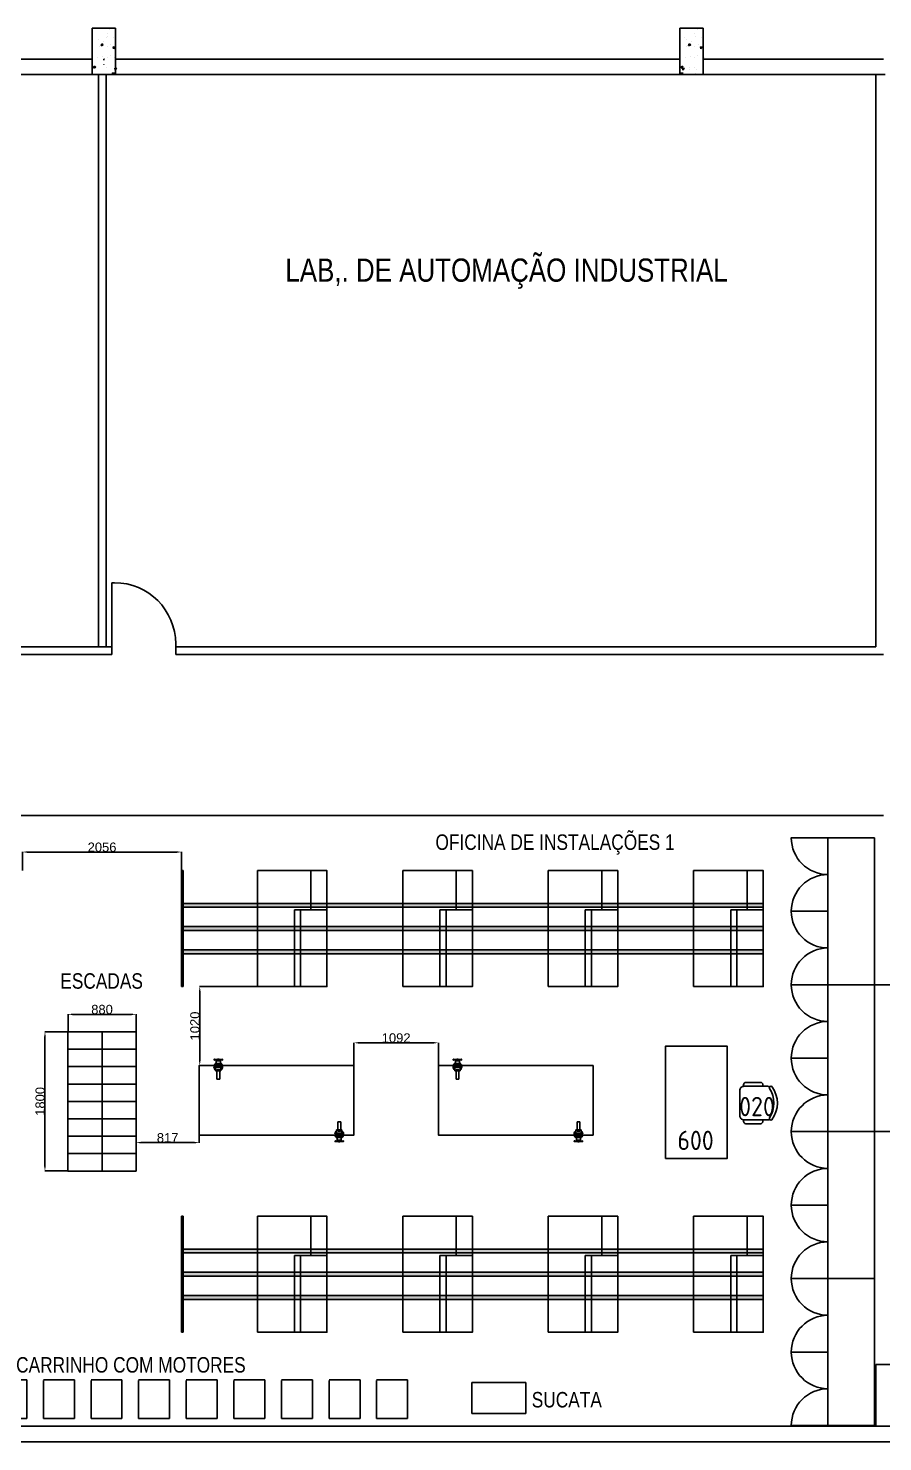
# Model space of a CAD drawing. Header units: millimetres. Extents: x 18768 to 1484868, y -11027 to 520152.
# Drawn here: x 683458 to 694504, y 148345 to 166625 of the extents above; entities that cross this region are included whole.
import ezdxf
from ezdxf.enums import TextEntityAlignment as Align

# ---------------------------------------------------------------- set-up
doc = ezdxf.new("R2010")
doc.units = ezdxf.units.MM
for name, color, linetype in [('4-MOBILIA', 4, 'Continuous'), ('A Construir', 1, 'Continuous'), ('L025-CONTORNO', 7, 'Continuous'), ('L025-TEXTO', 7, 'Continuous'), ('L035-ARRANJO-ADQUIRIR', 102, 'Continuous'), ('L035-TEXTO', 40, 'Continuous'), ('PAREDES', 7, 'Continuous')]:
    doc.layers.add(name, color=color, linetype=linetype)
doc.styles.add('ISO-CP--25', font='isocp.shx', dxfattribs={"height": 250})
doc.styles.get("Standard").update_dxf_attribs({"font": 'arial.ttf'})
doc.dimstyles.new('ISO-25', dxfattribs={"dimtxt": 2.5, "dimasz": 2.5, "dimexe": 1.25, "dimexo": 0.625, "dimtad": 1, "dimtxsty": 'Standard', "dimcen": 2.5, "dimadec": 0, "dimazin": 0, "dimtfac": 1, "dimtmove": 0, "dimatfit": 3, "dimfxl": 1, "dimarcsym": 0})

# ---------------------------------------------------------------- blocks, each defined once
blk = doc.blocks.new('*D192')
at = {"color": 0, "lineweight": -2, "transparency": 16777216}
for p, q in [((683384, 155732), (683384, 155973)), ((683444, 155971), (685380, 155971)), ((685440, 155732), (685440, 155973))]:
    blk.add_line(p, q, dxfattribs=at)
at = {"color": 0, "lineweight": 15, "transparency": 16777216}
for points in [[(683444, 155981), (683444, 155961), (683384, 155971)], [(685380, 155981), (685380, 155961), (685440, 155971)]]:
    blk.add_solid(points, dxfattribs=at)
at = {"layer": 'DEFPOINTS', "color": 0, "lineweight": 15, "transparency": 16777216}
for p in [(685440, 155971), (683384, 155731), (685440, 155731)]:
    blk.add_point(p, dxfattribs=at)
at = {"color": 0, "transparency": 16777216, "insert": (684412, 156033), "char_height": 120, "attachment_point": 5}
blk.add_mtext('2056', dxfattribs=at)
blk = doc.blocks.new('*D189')
at = {"color": 0, "lineweight": -2, "transparency": 16777216}
for p, q in [((687668, 153212), (687668, 153505)), ((687728, 153504), (688700, 153504)), ((688760, 153212), (688760, 153505))]:
    blk.add_line(p, q, dxfattribs=at)
at = {"color": 0, "lineweight": 15, "transparency": 16777216}
for points in [[(687728, 153514), (687728, 153494), (687668, 153504)], [(688700, 153514), (688700, 153494), (688760, 153504)]]:
    blk.add_solid(points, dxfattribs=at)
at = {"layer": 'DEFPOINTS', "color": 0, "lineweight": 15, "transparency": 16777216}
for p in [(688760, 153504), (687668, 153211), (688760, 153211)]:
    blk.add_point(p, dxfattribs=at)
at = {"color": 0, "transparency": 16777216, "insert": (688214, 153566), "char_height": 120, "attachment_point": 5}
blk.add_mtext('1092', dxfattribs=at)
blk = doc.blocks.new('*D193')
at = {"color": 0, "lineweight": -2, "transparency": 16777216}
for p, q in [((686869, 154231), (685674, 154231)), ((685675, 153271), (685675, 154171)), ((685669, 153211), (685676, 153211))]:
    blk.add_line(p, q, dxfattribs=at)
at = {"color": 0, "lineweight": 15, "transparency": 16777216}
for points in [[(685665, 154171), (685685, 154171), (685675, 154231)], [(685665, 153271), (685685, 153271), (685675, 153211)]]:
    blk.add_solid(points, dxfattribs=at)
at = {"layer": 'DEFPOINTS', "color": 0, "lineweight": 15, "transparency": 16777216}
for p in [(685675, 154231), (686870, 154231), (685668, 153211)]:
    blk.add_point(p, dxfattribs=at)
at = {"color": 0, "transparency": 16777216, "insert": (685613, 153721), "char_height": 120, "attachment_point": 5, "rotation": 90}
blk.add_mtext('1020', dxfattribs=at)
blk = doc.blocks.new('*D194')
at = {"color": 0, "lineweight": -2, "transparency": 16777216}
for p, q in [((684852, 152295), (684852, 152212)), ((685668, 152311), (685668, 152212)), ((685608, 152213), (684912, 152213))]:
    blk.add_line(p, q, dxfattribs=at)
at = {"color": 0, "lineweight": 15, "transparency": 16777216}
for points in [[(684912, 152223), (684912, 152203), (684852, 152213)], [(685608, 152223), (685608, 152203), (685668, 152213)]]:
    blk.add_solid(points, dxfattribs=at)
at = {"layer": 'DEFPOINTS', "color": 0, "lineweight": 15, "transparency": 16777216}
for p in [(684852, 152296), (685668, 152311), (684852, 152213)]:
    blk.add_point(p, dxfattribs=at)
at = {"color": 0, "transparency": 16777216, "insert": (685260, 152275), "char_height": 120, "attachment_point": 5}
blk.add_mtext('817', dxfattribs=at)
blk = doc.blocks.new('*D195')
at = {"color": 0, "lineweight": -2, "transparency": 16777216}
for p, q in [((683972, 153646), (683972, 153873)), ((684032, 153872), (684792, 153872)), ((684852, 153646), (684852, 153873))]:
    blk.add_line(p, q, dxfattribs=at)
at = {"color": 0, "lineweight": 15, "transparency": 16777216}
for points in [[(684032, 153882), (684032, 153862), (683972, 153872)], [(684792, 153882), (684792, 153862), (684852, 153872)]]:
    blk.add_solid(points, dxfattribs=at)
at = {"layer": 'DEFPOINTS', "color": 0, "lineweight": 15, "transparency": 16777216}
for p in [(684852, 153872), (683972, 153646), (684852, 153646)]:
    blk.add_point(p, dxfattribs=at)
at = {"color": 0, "transparency": 16777216, "insert": (684412, 153934), "char_height": 120, "attachment_point": 5}
blk.add_mtext('880', dxfattribs=at)
blk = doc.blocks.new('*D196')
at = {"color": 0, "lineweight": -2, "transparency": 16777216}
for p, q in [((683971, 153646), (683673, 153646)), ((683674, 153586), (683674, 151906)), ((683971, 151846), (683673, 151846))]:
    blk.add_line(p, q, dxfattribs=at)
at = {"color": 0, "lineweight": 15, "transparency": 16777216}
for points in [[(683664, 153586), (683684, 153586), (683674, 153646)], [(683664, 151906), (683684, 151906), (683674, 151846)]]:
    blk.add_solid(points, dxfattribs=at)
at = {"layer": 'DEFPOINTS', "color": 0, "lineweight": 15, "transparency": 16777216}
for p in [(683972, 153646), (683674, 151846), (683972, 151846)]:
    blk.add_point(p, dxfattribs=at)
at = {"color": 0, "transparency": 16777216, "insert": (683612, 152746), "char_height": 120, "attachment_point": 5, "rotation": 90}
blk.add_mtext('1800', dxfattribs=at)
blk = doc.blocks.new('*U186')
for p, q in [((-200, 250), (200, 250)), ((-200, -250), (-200, 242)), ((200, 250), (200, -250)), ((200, -250), (-200, -250))]:
    blk.add_line(p, q)
blk = doc.blocks.new('*U187')
at = {"color": 0, "linetype": 'ByBlock', "lineweight": -2, "transparency": 16777216}
for p in [(-8000, 0), (-7385, 0), (-6769, 0), (-6154, 0), (-5538, 0), (-4923, 0), (-4308, 0), (-3692, 0), (-3077, 0), (-2462, 0), (-1846, 0), (-1231, 0), (-615, 0), (0, 0)]:
    blk.add_blockref('*U186', p, dxfattribs=at)
blk = doc.blocks.new('BL_SENAI_id9320210400')
at = {"layer": 'L035-ARRANJO-ADQUIRIR', "color": 0}
for points in [[(-690, 550, -0.290756), (-310, 550, 0.829608), (-284, 579, 0.333333), (-716, 579, 0.829608), (-690, 550)], [(-710, 550, 0.129448), (-717, 523), (-717, 219, 0.414214), (-663, 164), (-338, 164, 0.414214), (-284, 219), (-284, 525, 0.120944), (-290, 550)], [(-717, 464), (-737, 464, 0.414214), (-767, 434), (-767, 244, 0.414214), (-737, 214), (-717, 214)], [(-284, 214), (-264, 214, 0.414214), (-234, 244), (-234, 434, 0.414214), (-264, 464), (-284, 464)]]:
    blk.add_lwpolyline(points, format="xyb", dxfattribs=at)
at = {"layer": 'L025-TEXTO', "style": 'ISO-CP--25'}
blk.add_attdef('rmp_mt_codmaterial', (15, 15), '', height=40, dxfattribs=at)
at = {"layer": 'L025-TEXTO', "style": 'ISO-CP--25', "flags": 1}
for tag in ['rmp_mt_nomeunid', 'rmp_mt_potencia', 'rmp_mt_cod']:
    blk.add_attdef(tag, (15, 15), '', height=40, dxfattribs=at)
blk = doc.blocks.new('BL_SENAI_id9320220810')
at = {"layer": 'L025-CONTORNO', "color": 0}
blk.add_lwpolyline([(-688, 238), (112, 238), (112, 1688), (-688, 1688)], close=True, dxfattribs=at)
at = {"layer": 'L025-TEXTO', "style": 'ISO-CP--25'}
blk.add_attdef('rmp_mt_codmaterial', (15, 15), '', height=40, dxfattribs=at)
at = {"layer": 'L025-TEXTO', "style": 'ISO-CP--25', "flags": 1}
for tag in ['rmp_mt_nomeunid', 'rmp_mt_potencia', 'rmp_mt_cod']:
    blk.add_attdef(tag, (15, 15), '', height=40, dxfattribs=at)
blk = doc.blocks.new('*D197')
at = {"color": 0, "lineweight": -2, "transparency": 16777216}
for p, q in [((694397, 154255), (694754, 154255)), ((694752, 154195), (694752, 152415)), ((694397, 152355), (694754, 152355))]:
    blk.add_line(p, q, dxfattribs=at)
at = {"color": 0, "lineweight": 15, "transparency": 16777216}
for points in [[(694742, 154195), (694762, 154195), (694752, 154255)], [(694742, 152415), (694762, 152415), (694752, 152355)]]:
    blk.add_solid(points, dxfattribs=at)
at = {"layer": 'DEFPOINTS', "color": 0, "lineweight": 15, "transparency": 16777216}
for p in [(694397, 154255), (694397, 152355), (694752, 152355)]:
    blk.add_point(p, dxfattribs=at)
at = {"color": 0, "transparency": 16777216, "insert": (694691, 153305), "char_height": 120, "attachment_point": 5, "rotation": 90}
blk.add_mtext('1900', dxfattribs=at)

msp = doc.modelspace()

# ---------------------------------------------------------------- hatches: boundary and pattern name
at = {"true_color": 0xf4ee51}
h = msp.add_hatch(color=41, dxfattribs=at)
h.dxf.hatch_style = 1
h.paths.add_polyline_path([(686419.584, 155306.259), (685439.584, 155306.259), (685439.584, 155256.259), (686419.584, 155256.259)])
h.paths.add_polyline_path([(686899.449, 155306.259), (686419.584, 155306.259), (686419.584, 155256.259), (686899.449, 155256.259)])
h.paths.add_polyline_path([(686979.203, 155306.259), (686899.449, 155306.259), (686899.449, 155256.259), (686979.203, 155256.259)])
h.paths.add_polyline_path([(687319.584, 155306.259), (686979.203, 155306.259), (686979.203, 155256.259), (687319.584, 155256.259)])
h.paths.add_polyline_path([(688299.584, 155306.259), (687319.584, 155306.259), (687319.584, 155256.259), (688299.584, 155256.259)])
h.paths.add_polyline_path([(688779.449, 155306.259), (688299.584, 155306.259), (688299.584, 155256.259), (688779.449, 155256.259)])
h.paths.add_polyline_path([(688859.203, 155306.259), (688779.449, 155306.259), (688779.449, 155256.259), (688859.203, 155256.259)])
h.paths.add_polyline_path([(689199.584, 155306.259), (688859.203, 155306.259), (688859.203, 155256.259), (689199.584, 155256.259)])
h.paths.add_polyline_path([(690179.584, 155306.259), (689199.584, 155306.259), (689199.584, 155256.259), (690179.584, 155256.259)])
h.paths.add_polyline_path([(691079.584, 155306.259), (690179.584, 155306.259), (690179.584, 155256.259), (691079.584, 155256.259)])
h.paths.add_polyline_path([(692059.584, 155306.259), (691079.584, 155306.259), (691079.584, 155256.259), (692059.584, 155256.259)])
h.paths.add_polyline_path([(692539.449, 155306.259), (692059.584, 155306.259), (692059.584, 155256.259), (692539.449, 155256.259)])
h.paths.add_polyline_path([(692619.203, 155306.259), (692539.449, 155306.259), (692539.449, 155256.259), (692619.203, 155256.259)])
h.paths.add_polyline_path([(692959.584, 155306.259), (692619.203, 155306.259), (692619.203, 155256.259), (692959.584, 155256.259)])
h = msp.add_hatch(color=41, dxfattribs=at)
h.dxf.hatch_style = 1
h.paths.add_polyline_path([(686419.584, 155006.259), (685439.584, 155006.259), (685439.584, 154956.259), (686419.584, 154956.259)])
h.paths.add_polyline_path([(686899.449, 155006.259), (686419.584, 155006.259), (686419.584, 154956.259), (686899.449, 154956.259)])
h.paths.add_polyline_path([(686979.203, 155006.259), (686899.449, 155006.259), (686899.449, 154956.259), (686979.203, 154956.259)])
h.paths.add_polyline_path([(687319.584, 155006.259), (686979.203, 155006.259), (686979.203, 154956.259), (687319.584, 154956.259)])
h.paths.add_polyline_path([(688299.584, 155006.259), (687319.584, 155006.259), (687319.584, 154956.259), (688299.584, 154956.259)])
h.paths.add_polyline_path([(688779.449, 155006.259), (688299.584, 155006.259), (688299.584, 154956.259), (688779.449, 154956.259)])
h.paths.add_polyline_path([(688859.203, 155006.259), (688779.449, 155006.259), (688779.449, 154956.259), (688859.203, 154956.259)])
h.paths.add_polyline_path([(689199.584, 155006.259), (688859.203, 155006.259), (688859.203, 154956.259), (689199.584, 154956.259)])
h.paths.add_polyline_path([(690179.584, 155006.259), (689199.584, 155006.259), (689199.584, 154956.259), (690179.584, 154956.259)])
h.paths.add_polyline_path([(691079.584, 155006.259), (690179.584, 155006.259), (690179.584, 154956.259), (691079.584, 154956.259)])
h.paths.add_polyline_path([(692059.584, 155006.259), (691079.584, 155006.259), (691079.584, 154956.259), (692059.584, 154956.259)])
h.paths.add_polyline_path([(692539.449, 155006.259), (692059.584, 155006.259), (692059.584, 154956.259), (692539.449, 154956.259)])
h.paths.add_polyline_path([(692619.203, 155006.259), (692539.449, 155006.259), (692539.449, 154956.259), (692619.203, 154956.259)])
h.paths.add_polyline_path([(692959.584, 155006.259), (692619.203, 155006.259), (692619.203, 154956.259), (692959.584, 154956.259)])
h = msp.add_hatch(color=41, dxfattribs=at)
h.dxf.hatch_style = 1
h.paths.add_polyline_path([(686419.584, 154706.259), (685439.584, 154706.259), (685439.584, 154656.259), (686419.584, 154656.259)])
h.paths.add_polyline_path([(686899.449, 154706.259), (686419.584, 154706.259), (686419.584, 154656.259), (686899.449, 154656.259)])
h.paths.add_polyline_path([(686979.203, 154706.259), (686899.449, 154706.259), (686899.449, 154656.259), (686979.203, 154656.259)])
h.paths.add_polyline_path([(687319.584, 154706.259), (686979.203, 154706.259), (686979.203, 154656.259), (687319.584, 154656.259)])
h.paths.add_polyline_path([(688299.584, 154706.259), (687319.584, 154706.259), (687319.584, 154656.259), (688299.584, 154656.259)])
h.paths.add_polyline_path([(688779.449, 154706.259), (688299.584, 154706.259), (688299.584, 154656.259), (688779.449, 154656.259)])
h.paths.add_polyline_path([(688859.203, 154706.259), (688779.449, 154706.259), (688779.449, 154656.259), (688859.203, 154656.259)])
h.paths.add_polyline_path([(689199.584, 154706.259), (688859.203, 154706.259), (688859.203, 154656.259), (689199.584, 154656.259)])
h.paths.add_polyline_path([(690179.584, 154706.259), (689199.584, 154706.259), (689199.584, 154656.259), (690179.584, 154656.259)])
h.paths.add_polyline_path([(691079.584, 154706.259), (690179.584, 154706.259), (690179.584, 154656.259), (691079.584, 154656.259)])
h.paths.add_polyline_path([(692059.584, 154706.259), (691079.584, 154706.259), (691079.584, 154656.259), (692059.584, 154656.259)])
h.paths.add_polyline_path([(692539.449, 154706.259), (692059.584, 154706.259), (692059.584, 154656.259), (692539.449, 154656.259)])
h.paths.add_polyline_path([(692619.203, 154706.259), (692539.449, 154706.259), (692539.449, 154656.259), (692619.203, 154656.259)])
h.paths.add_polyline_path([(692959.584, 154706.259), (692619.203, 154706.259), (692619.203, 154656.259), (692959.584, 154656.259)])
h = msp.add_hatch(color=41, dxfattribs=at)
h.dxf.hatch_style = 1
h.paths.add_polyline_path([(686419.584, 150835.481), (685439.584, 150835.481), (685439.584, 150785.481), (686419.584, 150785.481)])
h.paths.add_polyline_path([(686899.449, 150835.481), (686419.584, 150835.481), (686419.584, 150785.481), (686899.449, 150785.481)])
h.paths.add_polyline_path([(686979.203, 150835.481), (686899.449, 150835.481), (686899.449, 150785.481), (686979.203, 150785.481)])
h.paths.add_polyline_path([(687319.584, 150835.481), (686979.203, 150835.481), (686979.203, 150785.481), (687319.584, 150785.481)])
h.paths.add_polyline_path([(688299.584, 150835.481), (687319.584, 150835.481), (687319.584, 150785.481), (688299.584, 150785.481)])
h.paths.add_polyline_path([(688779.449, 150835.481), (688299.584, 150835.481), (688299.584, 150785.481), (688779.449, 150785.481)])
h.paths.add_polyline_path([(688859.203, 150835.481), (688779.449, 150835.481), (688779.449, 150785.481), (688859.203, 150785.481)])
h.paths.add_polyline_path([(689199.584, 150835.481), (688859.203, 150835.481), (688859.203, 150785.481), (689199.584, 150785.481)])
h.paths.add_polyline_path([(690179.584, 150835.481), (689199.584, 150835.481), (689199.584, 150785.481), (690179.584, 150785.481)])
h.paths.add_polyline_path([(691079.584, 150835.481), (690179.584, 150835.481), (690179.584, 150785.481), (691079.584, 150785.481)])
h.paths.add_polyline_path([(692059.584, 150835.481), (691079.584, 150835.481), (691079.584, 150785.481), (692059.584, 150785.481)])
h.paths.add_polyline_path([(692539.449, 150835.481), (692059.584, 150835.481), (692059.584, 150785.481), (692539.449, 150785.481)])
h.paths.add_polyline_path([(692619.203, 150835.481), (692539.449, 150835.481), (692539.449, 150785.481), (692619.203, 150785.481)])
h.paths.add_polyline_path([(692959.584, 150835.481), (692619.203, 150835.481), (692619.203, 150785.481), (692959.584, 150785.481)])
h = msp.add_hatch(color=41, dxfattribs=at)
h.dxf.hatch_style = 1
h.paths.add_polyline_path([(686419.584, 150535.481), (685439.584, 150535.481), (685439.584, 150485.481), (686419.584, 150485.481)])
h.paths.add_polyline_path([(686899.449, 150535.481), (686419.584, 150535.481), (686419.584, 150485.481), (686899.449, 150485.481)])
h.paths.add_polyline_path([(686979.203, 150535.481), (686899.449, 150535.481), (686899.449, 150485.481), (686979.203, 150485.481)])
h.paths.add_polyline_path([(687319.584, 150535.481), (686979.203, 150535.481), (686979.203, 150485.481), (687319.584, 150485.481)])
h.paths.add_polyline_path([(688299.584, 150535.481), (687319.584, 150535.481), (687319.584, 150485.481), (688299.584, 150485.481)])
h.paths.add_polyline_path([(688779.449, 150535.481), (688299.584, 150535.481), (688299.584, 150485.481), (688779.449, 150485.481)])
h.paths.add_polyline_path([(688859.203, 150535.481), (688779.449, 150535.481), (688779.449, 150485.481), (688859.203, 150485.481)])
h.paths.add_polyline_path([(689199.584, 150535.481), (688859.203, 150535.481), (688859.203, 150485.481), (689199.584, 150485.481)])
h.paths.add_polyline_path([(690179.584, 150535.481), (689199.584, 150535.481), (689199.584, 150485.481), (690179.584, 150485.481)])
h.paths.add_polyline_path([(691079.584, 150535.481), (690179.584, 150535.481), (690179.584, 150485.481), (691079.584, 150485.481)])
h.paths.add_polyline_path([(692059.584, 150535.481), (691079.584, 150535.481), (691079.584, 150485.481), (692059.584, 150485.481)])
h.paths.add_polyline_path([(692539.449, 150535.481), (692059.584, 150535.481), (692059.584, 150485.481), (692539.449, 150485.481)])
h.paths.add_polyline_path([(692619.203, 150535.481), (692539.449, 150535.481), (692539.449, 150485.481), (692619.203, 150485.481)])
h.paths.add_polyline_path([(692959.584, 150535.481), (692619.203, 150535.481), (692619.203, 150485.481), (692959.584, 150485.481)])
h = msp.add_hatch(color=41, dxfattribs=at)
h.dxf.hatch_style = 1
h.paths.add_polyline_path([(686419.584, 150235.481), (685439.584, 150235.481), (685439.584, 150185.481), (686419.584, 150185.481)])
h.paths.add_polyline_path([(686899.449, 150235.481), (686419.584, 150235.481), (686419.584, 150185.481), (686899.449, 150185.481)])
h.paths.add_polyline_path([(686979.203, 150235.481), (686899.449, 150235.481), (686899.449, 150185.481), (686979.203, 150185.481)])
h.paths.add_polyline_path([(687319.584, 150235.481), (686979.203, 150235.481), (686979.203, 150185.481), (687319.584, 150185.481)])
h.paths.add_polyline_path([(688299.584, 150235.481), (687319.584, 150235.481), (687319.584, 150185.481), (688299.584, 150185.481)])
h.paths.add_polyline_path([(688779.449, 150235.481), (688299.584, 150235.481), (688299.584, 150185.481), (688779.449, 150185.481)])
h.paths.add_polyline_path([(688859.203, 150235.481), (688779.449, 150235.481), (688779.449, 150185.481), (688859.203, 150185.481)])
h.paths.add_polyline_path([(689199.584, 150235.481), (688859.203, 150235.481), (688859.203, 150185.481), (689199.584, 150185.481)])
h.paths.add_polyline_path([(690179.584, 150235.481), (689199.584, 150235.481), (689199.584, 150185.481), (690179.584, 150185.481)])
h.paths.add_polyline_path([(691079.584, 150235.481), (690179.584, 150235.481), (690179.584, 150185.481), (691079.584, 150185.481)])
h.paths.add_polyline_path([(692059.584, 150235.481), (691079.584, 150235.481), (691079.584, 150185.481), (692059.584, 150185.481)])
h.paths.add_polyline_path([(692539.449, 150235.481), (692059.584, 150235.481), (692059.584, 150185.481), (692539.449, 150185.481)])
h.paths.add_polyline_path([(692619.203, 150235.481), (692539.449, 150235.481), (692539.449, 150185.481), (692619.203, 150185.481)])
h.paths.add_polyline_path([(692959.584, 150235.481), (692619.203, 150235.481), (692619.203, 150185.481), (692959.584, 150185.481)])

# ---------------------------------------------------------------- linework, layer by layer
for p, q in [((684573.95, 159453.508), (684538.95, 159453.508)), ((685363.95, 158663.508), (685363.95, 158524.6)), ((685439.584, 155731.259), (685459.584, 155731.259)), ((685459.584, 155731.259), (685459.584, 154231.259)), ((686419.584, 155731.259), (686419.584, 154231.259)), ((687110.894, 155731.259), (687110.894, 155221.759)), ((688299.584, 155731.259), (688299.584, 154231.259)), ((688990.894, 155731.259), (688990.894, 155221.759)), ((690179.584, 155731.259), (690179.584, 154231.259)), ((690870.894, 155731.259), (690870.894, 155221.759)), ((692059.584, 155731.259), (692059.584, 154231.259)), ((692750.894, 155731.259), (692750.894, 155221.759)), ((692959.584, 155306.259), (685439.584, 155306.259)), ((685439.584, 155306.259), (685439.584, 155256.259)), ((685439.584, 155256.259), (692959.584, 155256.259)), ((687319.584, 155221.759), (686899.449, 155221.759)), ((686899.449, 155221.759), (686899.449, 154231.259)), ((686979.203, 155221.759), (686979.203, 154231.259)), ((689199.584, 155221.759), (688779.449, 155221.759)), ((688779.449, 155221.759), (688779.449, 154231.259)), ((688859.203, 155221.759), (688859.203, 154231.259)), ((691079.584, 155221.759), (690659.449, 155221.759)), ((690659.449, 155221.759), (690659.449, 154231.259)), ((690739.203, 155221.759), (690739.203, 154231.259)), ((692959.584, 155221.759), (692539.449, 155221.759)), ((692539.449, 155221.759), (692539.449, 154231.259)), ((692619.203, 155221.759), (692619.203, 154231.259)), ((692959.584, 155256.259), (692959.584, 155306.259)), ((692959.584, 155006.259), (685439.584, 155006.259)), ((685439.584, 155006.259), (685439.584, 154956.259)), ((685439.584, 154956.259), (692959.584, 154956.259)), ((692959.584, 154956.259), (692959.584, 155006.259)), ((692959.584, 154706.259), (685439.584, 154706.259)), ((685439.584, 154706.259), (685439.584, 154656.259)), ((685439.584, 154656.259), (692959.584, 154656.259)), ((692959.584, 154656.259), (692959.584, 154706.259)), ((685459.584, 154231.259), (685439.584, 154231.259)), ((683971.549, 153645.87), (684411.549, 153645.87)), ((683971.549, 151845.87), (683971.549, 153645.87)), ((684411.549, 153645.87), (684411.549, 151845.87)), ((684851.549, 153645.87), (684411.549, 153645.87)), ((684411.549, 153645.87), (684411.549, 151845.87)), ((684851.549, 151845.87), (684851.549, 153645.87)), ((683971.549, 153420.87), (684411.549, 153420.87)), ((684851.549, 153420.87), (684411.549, 153420.87)), ((683971.549, 153195.87), (684411.549, 153195.87)), ((684851.549, 153195.87), (684411.549, 153195.87)), ((683971.549, 152970.87), (684411.549, 152970.87)), ((684851.549, 152970.87), (684411.549, 152970.87)), ((683971.549, 152745.87), (684411.549, 152745.87)), ((684851.549, 152745.87), (684411.549, 152745.87)), ((683971.549, 152520.87), (684411.549, 152520.87)), ((684851.549, 152520.87), (684411.549, 152520.87)), ((683971.549, 152295.87), (684411.549, 152295.87)), ((684851.549, 152295.87), (684411.549, 152295.87)), ((683971.549, 152070.87), (684411.549, 152070.87)), ((684851.549, 152070.87), (684411.549, 152070.87)), ((684411.549, 151845.87), (683971.549, 151845.87)), ((684411.549, 151845.87), (684851.549, 151845.87)), ((685439.584, 151260.481), (685459.584, 151260.481)), ((685459.584, 151260.481), (685459.584, 149760.481)), ((686419.584, 151260.481), (686419.584, 149760.481)), ((687110.894, 151260.481), (687110.894, 150750.981)), ((688299.584, 151260.481), (688299.584, 149760.481)), ((688990.894, 151260.481), (688990.894, 150750.981)), ((690179.584, 151260.481), (690179.584, 149760.481)), ((690870.894, 151260.481), (690870.894, 150750.981)), ((692059.584, 151260.481), (692059.584, 149760.481)), ((692750.894, 151260.481), (692750.894, 150750.981)), ((692959.584, 150835.481), (685439.584, 150835.481)), ((685439.584, 150835.481), (685439.584, 150785.481)), ((692959.584, 150785.481), (692959.584, 150835.481)), ((685439.584, 150785.481), (692959.584, 150785.481)), ((687319.584, 150750.981), (686899.449, 150750.981)), ((686899.449, 150750.981), (686899.449, 149760.481)), ((686979.203, 150750.981), (686979.203, 149760.481)), ((689199.584, 150750.981), (688779.449, 150750.981)), ((688779.449, 150750.981), (688779.449, 149760.481)), ((688859.203, 150750.981), (688859.203, 149760.481)), ((691079.584, 150750.981), (690659.449, 150750.981)), ((690659.449, 150750.981), (690659.449, 149760.481)), ((690739.203, 150750.981), (690739.203, 149760.481)), ((692959.584, 150750.981), (692539.449, 150750.981)), ((692539.449, 150750.981), (692539.449, 149760.481)), ((692619.203, 150750.981), (692619.203, 149760.481)), ((692959.584, 150535.481), (685439.584, 150535.481)), ((685439.584, 150535.481), (685439.584, 150485.481)), ((685439.584, 150485.481), (692959.584, 150485.481)), ((692959.584, 150485.481), (692959.584, 150535.481)), ((692959.584, 150235.481), (685439.584, 150235.481)), ((685439.584, 150235.481), (685439.584, 150185.481)), ((685439.584, 150185.481), (692959.584, 150185.481)), ((692959.584, 150185.481), (692959.584, 150235.481)), ((685459.584, 149760.481), (685439.584, 149760.481)), ((689190.895, 149110.116), (689890.895, 149110.116)), ((689190.895, 148710.116), (689190.895, 149110.116)), ((689890.895, 149110.116), (689890.895, 148710.116)), ((689890.895, 148710.116), (689190.895, 148710.116))]:
    msp.add_line(p, q)
at = {"color": 2}
for p, q in [((693796.765, 155204.932), (693321.765, 155204.932)), ((693796.765, 153304.932), (693321.765, 153304.932)), ((693796.765, 151404.932), (693321.765, 151404.932)), ((693796.765, 149504.932), (693321.765, 149504.932))]:
    msp.add_line(p, q, dxfattribs=at)
for points in [[(693796.765, 156154.932), (693321.765, 156154.932, 0.414213562), (693796.765, 155679.932, 0.414213562), (693321.765, 155204.932, 0.414213562), (693796.765, 154729.932, 0.414213562), (693321.765, 154254.932), (693796.765, 154254.932)], [(693796.765, 154254.932), (693321.765, 154254.932, 0.414213562), (693796.765, 153779.932, 0.414213562), (693321.765, 153304.932, 0.414213562), (693796.765, 152829.932, 0.414213562), (693321.765, 152354.932), (693796.765, 152354.932)], [(693796.765, 152354.932), (693321.765, 152354.932, 0.414213562), (693796.765, 151879.932, 0.414213562), (693321.765, 151404.932, 0.414213562), (693796.765, 150929.932, 0.414213562), (693321.765, 150454.932), (693796.765, 150454.932)], [(693796.765, 150454.932), (693321.765, 150454.932, 0.414213562), (693796.765, 149979.932, 0.414213562), (693321.765, 149504.932, 0.414213562), (693796.765, 149029.932, 0.414213562), (693321.765, 148554.932), (693796.765, 148554.932)]]:
    msp.add_lwpolyline(points, format="xyb", dxfattribs=at)
for points in [[(694396.765, 156154.932), (694396.765, 154254.932), (693796.765, 154254.932), (693796.765, 156154.932)], [(694396.765, 154254.932), (694396.765, 152354.932), (693796.765, 152354.932), (693796.765, 154254.932)], [(694396.765, 152354.932), (694396.765, 150454.932), (693796.765, 150454.932), (693796.765, 152354.932)], [(694396.765, 150454.932), (694396.765, 148554.932), (693796.765, 148554.932), (693796.765, 150454.932)]]:
    msp.add_lwpolyline(points, close=True)
for points in [[(685439.584, 155731.259), (685439.584, 154231.259)], [(687319.584, 154231.259), (687319.584, 155731.259), (686419.584, 155731.259)], [(687319.584, 155731.259), (687319.584, 154231.259)], [(689199.584, 154231.259), (689199.584, 155731.259), (688299.584, 155731.259)], [(689199.584, 155731.259), (689199.584, 154231.259)], [(691079.584, 154231.259), (691079.584, 155731.259), (690179.584, 155731.259)], [(691079.584, 155731.259), (691079.584, 154231.259)], [(692959.584, 154231.259), (692959.584, 155731.259), (692059.584, 155731.259)], [(686419.584, 154231.259), (687319.584, 154231.259), (687319.584, 155256.259)], [(688299.584, 154231.259), (689199.584, 154231.259), (689199.584, 155256.259)], [(690179.584, 154231.259), (691079.584, 154231.259), (691079.584, 155256.259)], [(692059.584, 154231.259), (692959.584, 154231.259), (692959.584, 155256.259)], [(685439.584, 151260.481), (685439.584, 149760.481)], [(687319.584, 149760.481), (687319.584, 151260.481), (686419.584, 151260.481)], [(687319.584, 151260.481), (687319.584, 149760.481)], [(689199.584, 149760.481), (689199.584, 151260.481), (688299.584, 151260.481)], [(689199.584, 151260.481), (689199.584, 149760.481)], [(691079.584, 149760.481), (691079.584, 151260.481), (690179.584, 151260.481)], [(691079.584, 151260.481), (691079.584, 149760.481)], [(692959.584, 149760.481), (692959.584, 151260.481), (692059.584, 151260.481)], [(686419.584, 149760.481), (687319.584, 149760.481), (687319.584, 150785.481)], [(688299.584, 149760.481), (689199.584, 149760.481), (689199.584, 150785.481)], [(690179.584, 149760.481), (691079.584, 149760.481), (691079.584, 150785.481)], [(692059.584, 149760.481), (692959.584, 149760.481), (692959.584, 150785.481)]]:
    msp.add_lwpolyline(points)
at = {"layer": 'A Construir'}
msp.add_line((674306.924, 156444.6), (694516.175, 156444.6), dxfattribs=at)
at = {"layer": 'L035-ARRANJO-ADQUIRIR'}
for p, q in [((685876.661, 153213.338), (685876.661, 153219.19)), ((685952.659, 153213.338), (685876.661, 153213.338)), ((685876.661, 153206.613), (685876.661, 153200.761)), ((685952.659, 153206.613), (685876.661, 153206.613)), ((685884.863, 153219.19), (685952.659, 153219.19)), ((685884.863, 153200.761), (685952.659, 153200.761)), ((685888.022, 153275.227), (685941.298, 153275.227)), ((685888.022, 153275.227), (685888.022, 153248.088)), ((685888.022, 153270.809), (685941.298, 153270.809)), ((685929.825, 153236.728), (685899.495, 153236.728)), ((685941.298, 153275.227), (685941.298, 153248.088)), ((685952.659, 153219.19), (685952.659, 153213.338)), ((685952.659, 153200.761), (685952.659, 153206.613)), ((688968.513, 153213.338), (688968.513, 153219.19)), ((689044.511, 153213.338), (688968.513, 153213.338)), ((688968.513, 153206.613), (688968.513, 153200.761)), ((689044.511, 153206.613), (688968.513, 153206.613)), ((688976.716, 153219.19), (689044.511, 153219.19)), ((688976.716, 153200.761), (689044.511, 153200.761)), ((688979.874, 153275.227), (689033.15, 153275.227)), ((688979.874, 153275.227), (688979.874, 153248.088)), ((688979.874, 153270.809), (689033.15, 153270.809)), ((689021.677, 153236.728), (688991.347, 153236.728)), ((689033.15, 153275.227), (689033.15, 153248.088)), ((689044.511, 153219.19), (689044.511, 153213.338)), ((689044.511, 153200.761), (689044.511, 153206.613)), ((685880.37, 153139.75), (685880.37, 153180.635)), ((685948.95, 153139.75), (685880.37, 153139.75)), ((685896.33, 153035.042), (685896.33, 153139.75)), ((685896.33, 153035.042), (685932.99, 153035.042)), ((685932.99, 153139.75), (685932.99, 153035.042)), ((685948.95, 153180.635), (685948.95, 153139.75)), ((688972.222, 153139.75), (688972.222, 153180.635)), ((689040.803, 153139.75), (688972.222, 153139.75)), ((688988.182, 153035.042), (688988.182, 153139.75)), ((688988.182, 153035.042), (689024.843, 153035.042)), ((689024.843, 153139.75), (689024.843, 153035.042)), ((689040.803, 153180.635), (689040.803, 153139.75)), ((687496.94, 152482.418), (687460.279, 152482.418)), ((687460.279, 152377.71), (687460.279, 152482.418)), ((687496.94, 152482.418), (687496.94, 152377.71)), ((690588.792, 152482.418), (690552.131, 152482.418)), ((690552.131, 152377.71), (690552.131, 152482.418)), ((690588.792, 152482.418), (690588.792, 152377.71)), ((687440.611, 152316.699), (687440.611, 152310.847)), ((687440.611, 152310.847), (687516.608, 152310.847)), ((687440.611, 152298.27), (687440.611, 152304.122)), ((687440.611, 152304.122), (687516.608, 152304.122)), ((687508.406, 152298.27), (687440.611, 152298.27)), ((687444.319, 152336.825), (687444.319, 152377.71)), ((687444.319, 152377.71), (687512.9, 152377.71)), ((687463.445, 152280.732), (687493.774, 152280.732)), ((687512.9, 152377.71), (687512.9, 152336.825)), ((687516.608, 152310.847), (687516.608, 152316.699)), ((687516.608, 152304.122), (687516.608, 152298.27)), ((690532.463, 152316.699), (690532.463, 152310.847)), ((690600.258, 152316.699), (690532.463, 152316.699)), ((690532.463, 152310.847), (690608.46, 152310.847)), ((690532.463, 152298.27), (690532.463, 152304.122)), ((690532.463, 152304.122), (690608.46, 152304.122)), ((690600.258, 152298.27), (690532.463, 152298.27)), ((690536.171, 152336.825), (690536.171, 152377.71)), ((690536.171, 152377.71), (690604.752, 152377.71)), ((690555.297, 152280.732), (690585.626, 152280.732)), ((690604.752, 152377.71), (690604.752, 152336.825)), ((690608.46, 152310.847), (690608.46, 152316.699)), ((690608.46, 152304.122), (690608.46, 152298.27)), ((687451.971, 152242.233), (687451.971, 152269.372)), ((687505.248, 152246.651), (687451.971, 152246.651)), ((687505.248, 152242.233), (687451.971, 152242.233)), ((687505.248, 152242.233), (687505.248, 152269.372)), ((690543.823, 152242.233), (690543.823, 152269.372)), ((690597.1, 152246.651), (690543.823, 152246.651)), ((690597.1, 152242.233), (690543.823, 152242.233)), ((690597.1, 152242.233), (690597.1, 152269.372))]:
    msp.add_line(p, q, dxfattribs=at)
for points in [[(687668.404, 153211.211), (685668.404, 153211.211), (685668.404, 152311.211), (687668.404, 152311.211)], [(685861.001, 153281.226), (685865.115, 153281.226), (685865.115, 153290.617), (685861.001, 153290.617)], [(685876.661, 153236.728), (685876.661, 153219.19), (685952.659, 153219.19), (685952.659, 153236.728)], [(685876.661, 153183.223), (685876.661, 153200.761), (685952.659, 153200.761), (685952.659, 153183.223)], [(685922.668, 153275.227), (685906.871, 153275.227), (685906.871, 153293.845), (685922.668, 153293.845)], [(685968.538, 153281.226), (685964.424, 153281.226), (685964.424, 153290.617), (685968.538, 153290.617)], [(690760.256, 153211.211), (688760.256, 153211.211), (688760.256, 152311.211), (690760.256, 152311.211)], [(688952.853, 153281.226), (688956.967, 153281.226), (688956.967, 153290.617), (688952.853, 153290.617)], [(688968.513, 153236.728), (688968.513, 153219.19), (689044.511, 153219.19), (689044.511, 153236.728)], [(688968.513, 153183.223), (688968.513, 153200.761), (689044.511, 153200.761), (689044.511, 153183.223)], [(689014.52, 153275.227), (688998.724, 153275.227), (688998.724, 153293.845), (689014.52, 153293.845)], [(689060.39, 153281.226), (689056.276, 153281.226), (689056.276, 153290.617), (689060.39, 153290.617)], [(685930.839, 153139.75), (685898.481, 153139.75), (685898.481, 153155.41), (685930.839, 153155.41)], [(689022.691, 153139.75), (688990.333, 153139.75), (688990.333, 153155.41), (689022.691, 153155.41)], [(687516.608, 152334.237), (687516.608, 152316.699), (687440.611, 152316.699), (687440.611, 152334.237)], [(687516.608, 152280.732), (687516.608, 152298.27), (687440.611, 152298.27), (687440.611, 152280.732)], [(687462.431, 152377.71), (687494.788, 152377.71), (687494.788, 152362.05), (687462.431, 152362.05)], [(690608.46, 152334.237), (690608.46, 152316.699), (690532.463, 152316.699), (690532.463, 152334.237)], [(690608.46, 152280.732), (690608.46, 152298.27), (690532.463, 152298.27), (690532.463, 152280.732)], [(690554.283, 152377.71), (690586.64, 152377.71), (690586.64, 152362.05), (690554.283, 152362.05)], [(687424.731, 152236.234), (687428.845, 152236.234), (687428.845, 152226.843), (687424.731, 152226.843)], [(687470.602, 152242.233), (687486.398, 152242.233), (687486.398, 152223.615), (687470.602, 152223.615)], [(687532.268, 152236.234), (687528.154, 152236.234), (687528.154, 152226.843), (687532.268, 152226.843)], [(690516.583, 152236.234), (690520.697, 152236.234), (690520.697, 152226.843), (690516.583, 152226.843)], [(690562.454, 152242.233), (690578.25, 152242.233), (690578.25, 152223.615), (690562.454, 152223.615)], [(690624.12, 152236.234), (690620.007, 152236.234), (690620.007, 152226.843), (690624.12, 152226.843)]]:
    msp.add_lwpolyline(points, close=True, dxfattribs=at)
for points in [[(685906.871, 153283.867), (685865.115, 153283.867), (685865.115, 153287.976), (685906.871, 153287.976)], [(685922.668, 153287.976), (685964.424, 153287.976), (685964.424, 153283.867), (685922.668, 153283.867)], [(688998.724, 153283.867), (688956.967, 153283.867), (688956.967, 153287.976), (688998.724, 153287.976)], [(689014.52, 153287.976), (689056.276, 153287.976), (689056.276, 153283.867), (689014.52, 153283.867)], [(687470.602, 152229.485), (687428.845, 152229.485), (687428.845, 152233.593), (687470.602, 152233.593)], [(687486.398, 152233.593), (687528.154, 152233.593), (687528.154, 152229.485), (687486.398, 152229.485)], [(690562.454, 152229.485), (690520.697, 152229.485), (690520.697, 152233.593), (690562.454, 152233.593)], [(690578.25, 152233.593), (690620.007, 152233.593), (690620.007, 152229.485), (690578.25, 152229.485)]]:
    msp.add_lwpolyline(points, dxfattribs=at)
for centre in [(685868.012, 153193.974), (685961.309, 153193.974), (688959.864, 153193.974), (689053.161, 153193.974), (687431.961, 152323.486), (687525.258, 152323.486), (690523.813, 152323.486), (690617.11, 152323.486)]:
    msp.add_circle(centre, 4.459, dxfattribs=at)
for centre, radius, start, end in [((685914.66, 153195.287), 55.537, 131.738552, 231.8706706), ((685876.661, 153248.088), 11.36, 270, 0), ((685952.659, 153248.088), 11.36, 180, 270), ((685914.66, 153195.287), 55.537, 308.1293294, 48.261448), ((689006.512, 153195.287), 55.537, 131.738552, 231.8706706), ((688968.513, 153248.088), 11.36, 270, 0), ((689044.511, 153248.088), 11.36, 180, 270), ((689006.512, 153195.287), 55.537, 308.1293294, 48.261448), ((685877.781, 153180.635), 2.588, 0, 90), ((685951.539, 153180.635), 2.588, 90, 180), ((688969.633, 153180.635), 2.588, 0, 90), ((689043.391, 153180.635), 2.588, 90, 180), ((687478.609, 152322.173), 55.537, 128.1293294, 228.261448), ((687440.611, 152269.372), 11.36, 0, 90), ((687441.731, 152336.825), 2.588, 270, 0), ((687516.608, 152269.372), 11.36, 90, 180), ((687478.609, 152322.173), 55.537, 311.738552, 51.8706706), ((687515.488, 152336.825), 2.588, 180, 270), ((690570.461, 152322.173), 55.537, 128.1293294, 228.261448), ((690532.463, 152269.372), 11.36, 0, 90), ((690533.583, 152336.825), 2.588, 270, 0), ((690608.46, 152269.372), 11.36, 90, 180), ((690570.461, 152322.173), 55.537, 311.738552, 51.8706706), ((690607.34, 152336.825), 2.588, 180, 270)]:
    msp.add_arc(centre, radius, start, end, dxfattribs=at)
at = {"layer": 'PAREDES'}
for p, q in [((684286.175, 166024.6), (684286.175, 166624.6)), ((684586.175, 166624.6), (684286.175, 166624.6)), ((684479.467, 166552.226), (684479.467, 166552.226)), ((684508.955, 166603.071), (684508.955, 166603.071)), ((684586.175, 166024.6), (684586.175, 166624.6)), ((692181.175, 166624.6), (691881.175, 166624.6)), ((691881.175, 166024.6), (691881.175, 166624.6)), ((692074.467, 166552.226), (692074.467, 166552.226)), ((692103.955, 166603.071), (692103.955, 166603.071)), ((692181.175, 166024.6), (692181.175, 166624.6)), ((684371.527, 166475.202), (684371.527, 166475.202)), ((684374.24, 166394.461), (684374.24, 166394.461)), ((684408.057, 166423.431), (684399.946, 166399.259)), ((684427.979, 166410.007), (684399.972, 166399.256)), ((684427.979, 166410.007), (684408.082, 166423.427)), ((684434.68, 166454.857), (684434.68, 166454.857)), ((684475.341, 166508.587), (684475.341, 166508.587)), ((684481.427, 166384.683), (684481.427, 166384.683)), ((684486.291, 166517.841), (684486.291, 166517.841)), ((684525.732, 166414.405), (684525.732, 166414.405)), ((684553.878, 166384.153), (684558.503, 166359.08)), ((684577.811, 166382.058), (684553.903, 166384.15)), ((684577.811, 166382.058), (684558.528, 166359.077)), ((684563.87, 166499.565), (684563.87, 166499.565)), ((691945.341, 166508.587), (691945.341, 166508.587)), ((691966.527, 166475.202), (691966.527, 166475.202)), ((691969.24, 166394.461), (691969.24, 166394.461)), ((692003.057, 166423.431), (691994.946, 166399.259)), ((692022.979, 166410.007), (691994.972, 166399.256)), ((692022.979, 166410.007), (692003.082, 166423.427)), ((692029.68, 166454.857), (692029.68, 166454.857)), ((692076.427, 166384.683), (692076.427, 166384.683)), ((692081.291, 166517.841), (692081.291, 166517.841)), ((692120.732, 166414.405), (692120.732, 166414.405)), ((692148.878, 166384.153), (692153.503, 166359.08)), ((692172.811, 166382.058), (692148.903, 166384.15)), ((692172.811, 166382.058), (692153.528, 166359.077)), ((692158.87, 166499.565), (692158.87, 166499.565)), ((684286.175, 166224.6), (674306.924, 166224.6)), ((684356.786, 166250.459), (684356.786, 166250.459)), ((684420.505, 166256.641), (684420.505, 166256.641)), ((684436.175, 166224.6), (684436.175, 166213.263)), ((684445.688, 166224.6), (684436.175, 166224.6)), ((684476.563, 166251.526), (684476.563, 166251.526)), ((684520.641, 166269.824), (684520.641, 166269.824)), ((684570.315, 166241.437), (684570.315, 166241.437)), ((691881.175, 166224.6), (684586.175, 166224.6)), ((691951.786, 166250.459), (691951.786, 166250.459)), ((692015.505, 166256.641), (692015.505, 166256.641)), ((692071.563, 166251.526), (692071.563, 166251.526)), ((692115.641, 166269.824), (692115.641, 166269.824)), ((694516.175, 166224.6), (692181.175, 166224.6)), ((692195.315, 166241.437), (692195.315, 166241.437)), ((694536.175, 166024.6), (674306.924, 166024.6)), ((684310.731, 166133.371), (684302.62, 166109.199)), ((684330.653, 166119.947), (684302.645, 166109.196)), ((684330.653, 166119.947), (684310.756, 166133.367)), ((684366.175, 166024.6), (684366.175, 158624.6)), ((684436.175, 166160.453), (684436.175, 166157.703)), ((684466.175, 166024.6), (684466.175, 158624.6)), ((684471.7, 166118.368), (684471.7, 166118.368)), ((684548.15, 166050.178), (684551.125, 166024.6)), ((684583.75, 166044.653), (684548.175, 166050.171)), ((684583.75, 166044.653), (684564.509, 166024.6)), ((684571.322, 166098.876), (684571.322, 166098.876)), ((684578.519, 166108.377), (684583.144, 166083.304)), ((684602.453, 166106.282), (684578.545, 166108.374)), ((684602.453, 166106.282), (684583.17, 166083.301)), ((691887.104, 166050.178), (691890.08, 166024.6)), ((691922.705, 166044.653), (691887.13, 166050.171)), ((691905.731, 166133.371), (691897.62, 166109.199)), ((691925.653, 166119.947), (691897.645, 166109.196)), ((691922.705, 166044.653), (691903.463, 166024.6)), ((691925.653, 166119.947), (691905.756, 166133.367)), ((691910.277, 166098.876), (691910.277, 166098.876)), ((691917.474, 166108.377), (691922.099, 166083.304)), ((691941.408, 166106.282), (691917.499, 166108.374)), ((691941.408, 166106.282), (691922.124, 166083.301)), ((692001.395, 166091.843), (692001.395, 166091.843)), ((692010.413, 166112.059), (692010.413, 166112.059)), ((692066.7, 166118.368), (692066.7, 166118.368)), ((692085.735, 166038.114), (692085.735, 166038.114)), ((692102.776, 166096.554), (692102.776, 166096.554)), ((694416.175, 166024.6), (694416.175, 158624.6)), ((684538.95, 159453.508), (684538.95, 158524.6)), ((675304.699, 158624.6), (684538.95, 158624.6)), ((675304.699, 158524.6), (684538.95, 158524.6)), ((685363.95, 158624.6), (694416.175, 158624.6)), ((685363.95, 158524.6), (694516.175, 158524.6)), ((687929.758, 158524.6), (688229.758, 158524.6)), ((687929.758, 158524.6), (688229.758, 158524.6)), ((694416.175, 149344.6), (694416.175, 148544.6)), ((697306.175, 149344.6), (694416.175, 149344.6)), ((697016.175, 148544.6), (661722.175, 148544.6)), ((661722.175, 148344.6), (697016.175, 148344.6)), ((661722.175, 148344.6), (697016.175, 148344.6))]:
    msp.add_line(p, q, dxfattribs=at)
msp.add_arc((684573.95, 158663.508), 790, 0, 90, dxfattribs=at)

# ---------------------------------------------------------------- block references
msp.add_blockref('*U187', (688161.808, 148894.599))
at = {"layer": 'L035-ARRANJO-ADQUIRIR'}
ref = msp.add_blockref('BL_SENAI_id9320220810', (692382.381, 151771.504), dxfattribs=at)
ref.add_attrib('rmp_mt_codmaterial', '009', dxfattribs={"layer": 'L025-TEXTO', "height": 250, "rotation": 180, "style": 'ISO-CP--25'}).set_placement((692083.426, 152366.681), align=Align.CENTER)
ref = msp.add_blockref('BL_SENAI_id9320210400', (692491.284, 152224.024), dxfattribs=dict(at, rotation=270))
ref.add_attrib('rmp_mt_codmaterial', '020', dxfattribs={"layer": 'L025-TEXTO', "height": 250, "style": 'ISO-CP--25'}).set_placement((692878.847, 152679.454), align=Align.MIDDLE)

# ---------------------------------------------------------------- texts
at = {"layer": '4-MOBILIA', "width": 0.8}
for s, p in [('OFICINA DE INSTALAÇÕES 1', (688722.079, 155999.137)), ('ESCADAS', (683872.351, 154203.419)), ('CARRINHO COM MOTORES', (683301.28, 149238.858)), ('SUCATA', (689966.982, 148787.872))]:
    msp.add_text(s, height=200, dxfattribs=at).set_placement(p)
at = {"layer": 'L035-TEXTO', "width": 0.8}
msp.add_text('LAB,. DE AUTOMAÇÃO INDUSTRIAL', height=300, dxfattribs=at).set_placement((686781.595, 163346.878))

# ---------------------------------------------------------------- dimensions: what is measured, and where the dimension line sits
at = {"color": 4}
for base, p1, p2, picture, middle in [((685439.584, 155971.469), (683383.515, 155731.259), (685439.584, 155731.259), '*D192', (684411.549, 156033.363)), ((684851.549, 153871.876), (683971.549, 153645.87), (684851.549, 153645.87), '*D195', (684411.549, 153933.77)), ((688760.256, 153503.624), (687668.404, 153211.211), (688760.256, 153211.211), '*D189', (688214.33, 153565.517)), ((684851.549, 152212.917), (685668.404, 152311.211), (684851.549, 152295.87), '*D194', (685259.977, 152274.811))]:
    dim = msp.add_linear_dim(base=base, p1=p1, p2=p2, dimstyle='ISO-25', override={"dimtxt": 120, "dimasz": 60, "dimdec": 0}, dxfattribs=at)
    dim.commit()
    dim.dimension.update_dxf_attribs({"geometry": picture, "text_midpoint": middle})
for base, p1, p2, picture, middle in [((685675.072, 154231.259), (685668.404, 153211.211), (686869.584, 154231.259), '*D193', (685613.178, 153721.235)), ((694752.482, 152354.932), (694396.765, 154254.932), (694396.765, 152354.932), '*D197', (694690.589, 153304.932)), ((683674.049, 151845.87), (683971.549, 153645.87), (683971.549, 151845.87), '*D196', (683612.155, 152745.87))]:
    dim = msp.add_linear_dim(base=base, p1=p1, p2=p2, angle=90, dimstyle='ISO-25', override={"dimtxt": 120, "dimasz": 60, "dimdec": 0}, dxfattribs=at)
    dim.commit()
    dim.dimension.update_dxf_attribs({"geometry": picture, "text_midpoint": middle})

doc.saveas('drawing.dxf')
